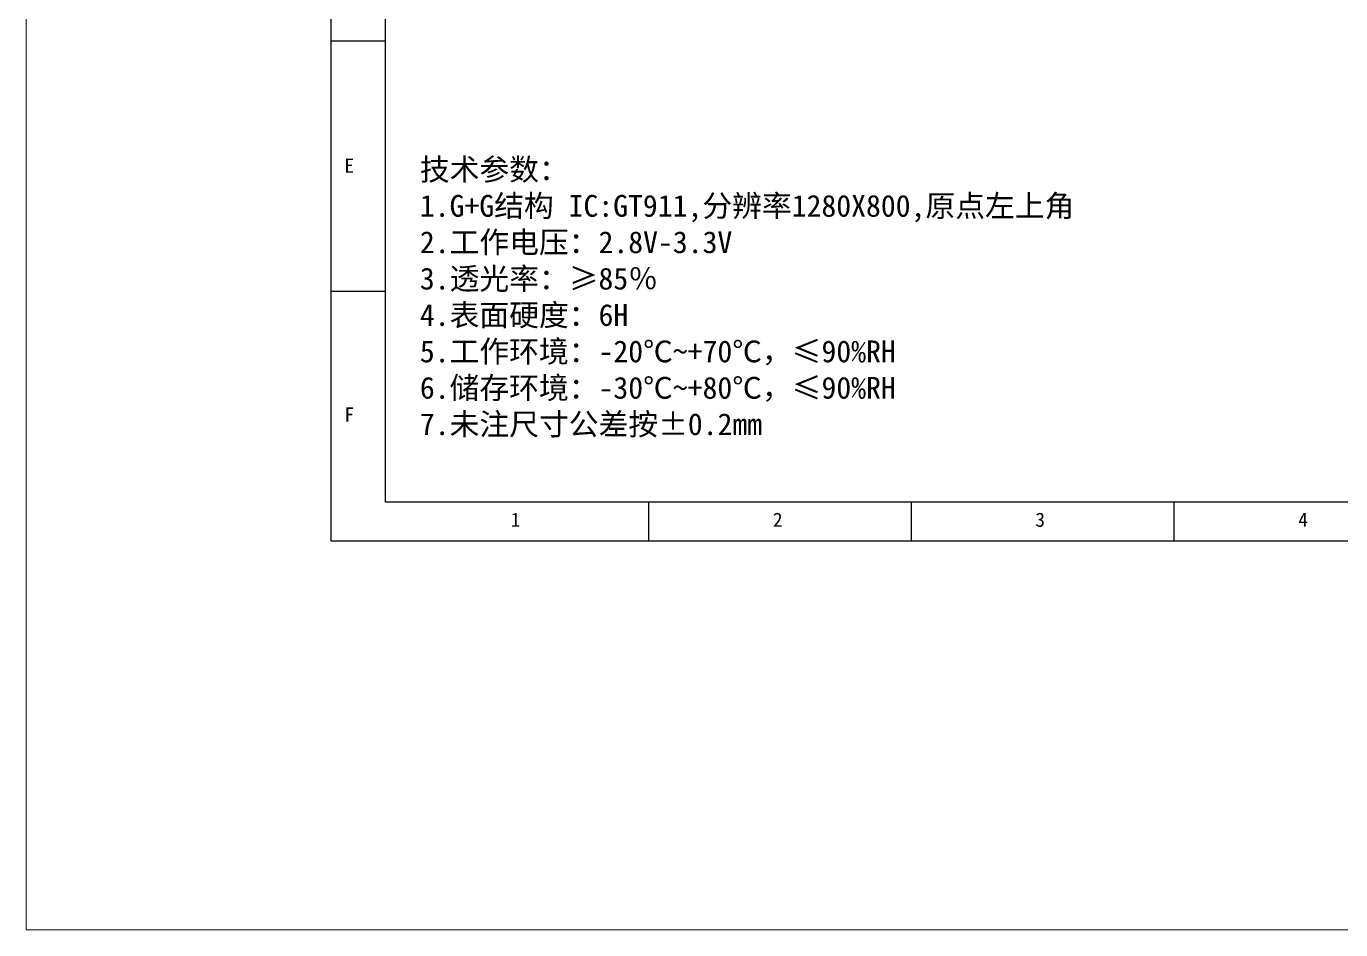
# Model space of a CAD drawing. Header units: millimetres. Extents: x 20850 to 34255, y -4073 to 3090.
# Drawn here: x 20850 to 21452, y 2016 to 2430 of the extents above; entities that cross this region are included whole.
import ezdxf

# ---------------------------------------------------------------- set-up
doc = ezdxf.new("R2010")
doc.units = ezdxf.units.MM
doc.header["$LTSCALE"] = 0.2
doc.layers.add('DIM', color=7, linetype='Continuous')
doc.styles.add('s2', font='FSGB2312.ttf')
doc.styles.add('宋体', font='', dxfattribs={"height": 3})
doc.styles.get('宋体').set_extended_font_data('SimSun')

msp = doc.modelspace()

# ---------------------------------------------------------------- linework, layer by layer
for p, q in [((20990.0109, 2194.2849), (20990.0109, 2881.809)), ((21014.8837, 2212.1425), (21014.8837, 2859.4505)), ((20990.0109, 2423.4608), (21014.8837, 2423.4608)), ((20990.0109, 2308.8737), (21014.8837, 2308.8737)), ((21977.3067, 2212.1425), (21014.8837, 2212.1425)), ((21135.1854, 2212.1425), (21135.1854, 2194.2849)), ((21255.4872, 2212.1425), (21255.4872, 2194.2849)), ((21375.789, 2212.1425), (21375.789, 2194.2849)), ((21994.6895, 2194.2849), (20990.0109, 2194.2849))]:
    msp.add_line(p, q)
at = {"color": 1, "lineweight": 15}
msp.add_lwpolyline([(20850.3737, 3090.1895), (24468.3963, 3090.1895), (24468.3963, 2016.3645), (20850.3737, 2016.3645)], close=True, dxfattribs=at)

# ---------------------------------------------------------------- texts
at = {"lineweight": 15, "style": '宋体'}
for s, p in [('E', (20996.0446, 2363.1134)), ('F', (20996.0808, 2249.1307)), ('1', (21072.1836, 2200.9451)), ('2', (21192.1938, 2200.9451)), ('3', (21312.3671, 2200.9451)), ('4', (21432.7102, 2200.9451))]:
    msp.add_text(s, height=6.4809, dxfattribs=at).set_placement(p)
at = {"layer": 'DIM', "color": 0, "insert": (21030.5567, 2369.6287), "char_height": 10, "width": 483.199903, "attachment_point": 1, "style": 's2'}
msp.add_mtext('{\\fSimSun|b0|i0|c134|p54;技术参数：\\P1.G+G结构 IC:\\C1;GT911,分辨率1280X800,原点左上角\\P\\C256;2.工作电压：2.8V-3.3V\\P3.透光率：≥85％\\P4.表面硬度：6H\\P5.工作环境：-20℃~+70℃，≤90%RH\\P6.储存环境：-30℃~+80℃，≤90%RH\\P7.未注尺寸公差按±0.2mm}', dxfattribs=at)

doc.saveas('drawing.dxf')
